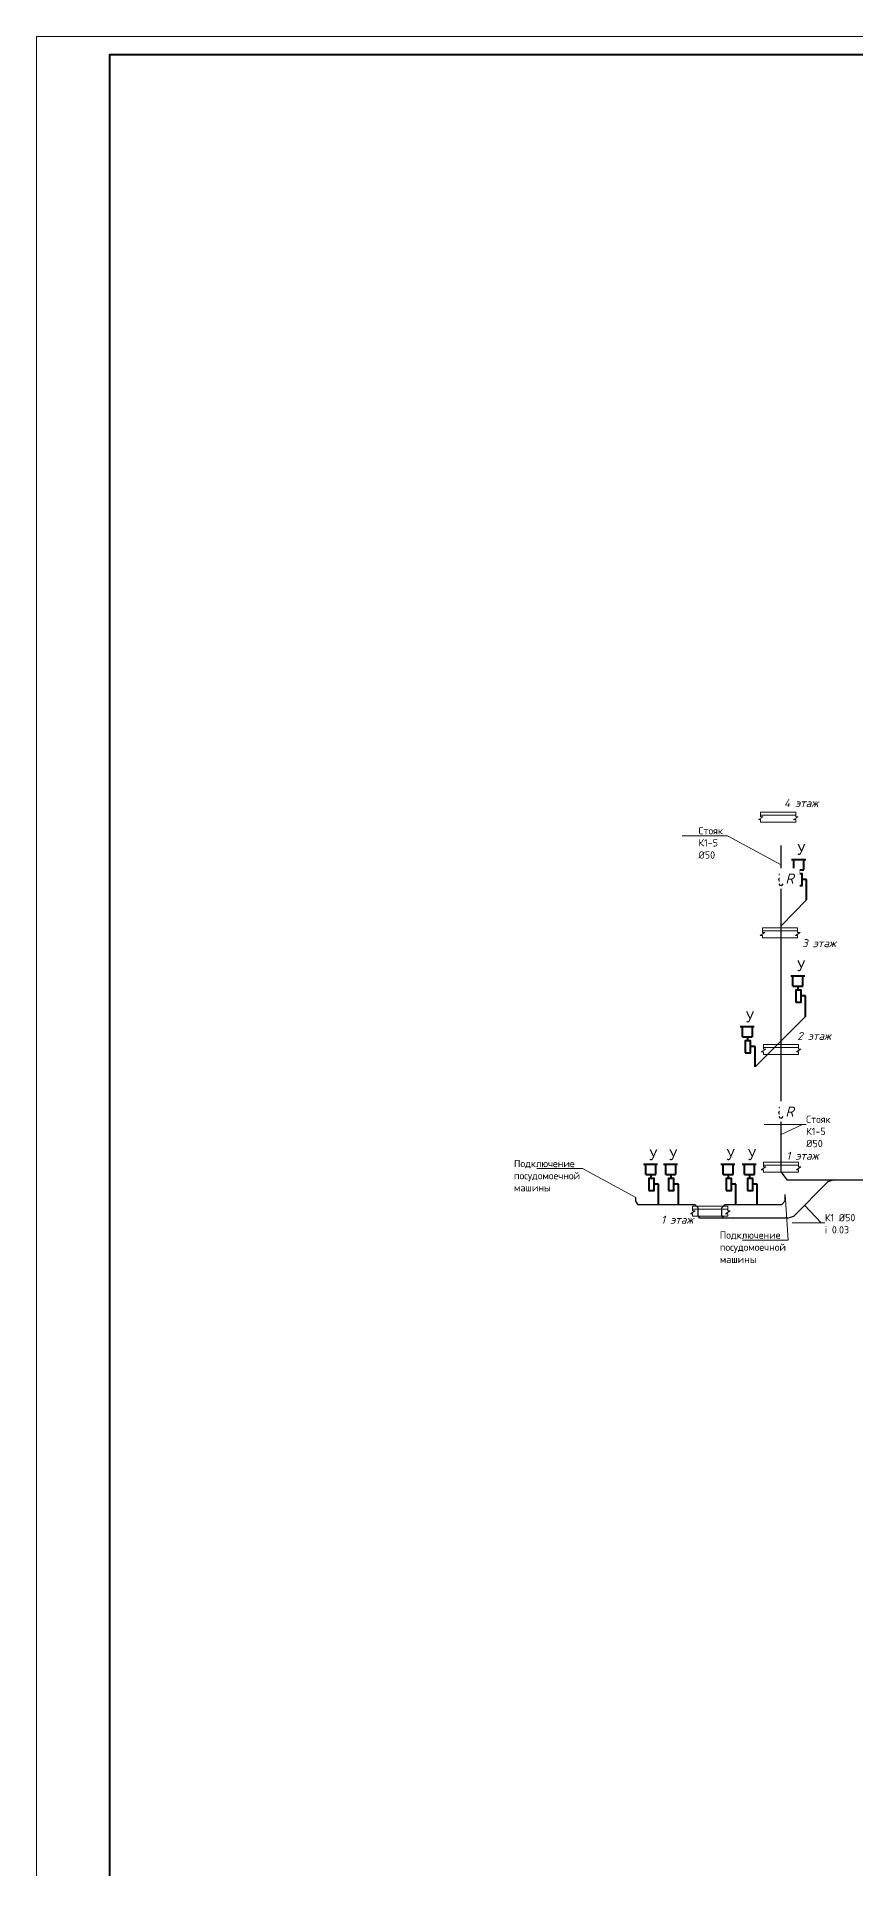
# Model space of a CAD drawing. Header units: millimetres. Extents: x -10178924 to 11692288, y -947381 to 58396.
# Drawn here: x -172481 to -149975, y -91481 to -41120 of the extents above; entities that cross this region are included whole.
import ezdxf
from ezdxf import colors
from ezdxf.entities.mleader import LeaderData, LeaderLine
from ezdxf.math import Vec2, Vec3

# ---------------------------------------------------------------- set-up
doc = ezdxf.new("R2010")
doc.units = ezdxf.units.MM
for name, color, linetype, lineweight in [('!К1', 32, 'Continuous', 30), ('_0', 7, 'Continuous', 25), ('_канализация', 7, 'Continuous', 70), ('Выноски ВК', 7, 'Continuous', 0), ('К1ку', 244, 'Continuous', 35), ('Перекрытие ВК', 7, 'Continuous', 20)]:
    doc.layers.add(name, color=color, linetype=linetype, lineweight=lineweight)
doc.layers.add('_надписи_вода', color=7, linetype='Continuous')
doc.layers.add('PDF _Ramka', color=7, linetype='Continuous')
doc.styles.add('PDF ISOCPEUR', font='isocpeur.ttf')
doc.styles.add('STANDART2', font='arial.ttf')
doc.styles.add('ОЛЬГА', font='isocpeui.ttf', dxfattribs={"height": 280})

# ---------------------------------------------------------------- blocks, each defined once
blk = doc.blocks.new('dj plocica')
at = {"lineweight": 13}
for p, q in [((35.4, 0), (-35.4, 0)), ((-35.4, -9.2), (-35.4, 0)), ((35.4, -9.2), (35.4, 0)), ((-30.5, -9.2), (-39.8, -15.1)), ((-39.8, -15.1), (-35.4, -15.1)), ((-35.4, -5.8), (35.3, -5.8)), ((-35.4, -9.2), (-30.5, -9.2)), ((-35.4, -15.1), (-35.4, -20)), ((35.4, -20), (-35.4, -20)), ((40.2, -9.2), (30.9, -15.1)), ((30.9, -15.1), (35.4, -15.1)), ((35.4, -9.2), (40.2, -9.2)), ((35.4, -15.1), (35.4, -20))]:
    blk.add_line(p, q, dxfattribs=at)
blk = doc.blocks.new('_None')
blk = doc.blocks.new('Рамка')
at = {"layer": 'PDF _Ramka', "lineweight": 20}
blk.add_lwpolyline([(100287, -596749), (100287, -512657), (-18603, -512657), (-18603, -596749)], close=True, dxfattribs=at)
at = {"layer": 'PDF _Ramka', "lineweight": 40}
blk.add_lwpolyline([(99787, -513153), (-16604, -513153), (-16604, -596246), (99787, -596246)], close=True, dxfattribs=at)

msp = doc.modelspace()

# ---------------------------------------------------------------- linework, layer by layer
at = {"layer": '!К1'}
for p, q in [((-152018.2, -65566.4, 840), (-151318.7, -64853.6)), ((-152018.1, -68728.6, 840), (-151344.3, -68057, 1680)), ((-152018.1, -68728.6, 840), (-152733.2, -69445.9, 1680)), ((-151860.3, -72551.4, 840), (-148841.5, -72551.4, 840))]:
    msp.add_line(p, q, dxfattribs=at)
at = {"layer": '!К1', "elevation": 840}
for points in [[(-152018.2, -65898.4), (-152018.2, -63358)], [(-152018.1, -69101.9), (-152018.1, -65898.4)], [(-152018.1, -72339.6), (-152018.1, -69101.9)], [(-152018.2, -72339.6), (-151860.3, -72551.4)], [(-150556.7, -72551.7), (-150731.4, -72610.5), (-151678.9, -73558), (-151818.7, -73605.7), (-154247.3, -73605.7)], [(-151999.9, -73232.7), (-151899.6, -73132.3), (-151899.6, -72950.4)], [(-155943.6, -73234.4), (-156013.4, -73140.2), (-156013.4, -73039.7)], [(-154247.3, -73605.7), (-154299.1, -73536.3), (-154299.1, -73320.2), (-154381.2, -73234.4), (-155943.6, -73234.4)], [(-153587.2, -73603.9), (-153644.4, -73534.5), (-153644.4, -73318.4), (-153562.4, -73232.7), (-151999.9, -73232.7)]]:
    msp.add_lwpolyline(points, dxfattribs=at)
at = {"layer": '!К1'}
for centre in [(-152018.2, -64296.6, 840), (-152018.1, -70703.7, 840)]:
    msp.add_circle(centre, 56.6, dxfattribs=at)
for centre in [(-152018.2, -64128.7, 840), (-152018.1, -70535.9, 840)]:
    msp.add_arc(centre, 57.1, 191.71386, 348.28614, dxfattribs=at)
at = {"layer": 'К1ку', "color": 3, "lineweight": 40}
for p, q in [((-151726.8, -63742.8), (-151340.5, -63742.8)), ((-151666.8, -64022.5), (-151666.8, -63749.5)), ((-151390.4, -64022.5), (-151390.4, -63749.5)), ((-151666.8, -64025.6), (-151393.8, -64025.6)), ((-151517.3, -64141.1), (-151517.3, -64036.5)), ((-151318.7, -64291.8), (-151432.3, -64291.8)), ((-151318.7, -64853.6), (-151318.7, -64291.8)), ((-151752, -66946.4), (-151365.8, -66946.4)), ((-151692.1, -67226.1), (-151692.1, -66953.1)), ((-151415.7, -67226.1), (-151415.7, -66953.1)), ((-151692.1, -67229.1), (-151419.1, -67229.1)), ((-151542.6, -67344.7), (-151542.6, -67240.1)), ((-151344, -67495.4), (-151457.6, -67495.4)), ((-151344, -68057.2), (-151344, -67495.4)), ((-153141, -68335.3), (-152754.7, -68335.3)), ((-153081, -68615), (-153081, -68342)), ((-152804.6, -68615), (-152804.6, -68342)), ((-153081, -68618.1), (-152808, -68618.1)), ((-152931.5, -68733.6), (-152931.5, -68629)), ((-152732.9, -68884.3), (-152846.5, -68884.3)), ((-152732.9, -69446.1), (-152732.9, -68884.3)), ((-155796.3, -72123.8, -840), (-155410.1, -72123.8, -840)), ((-155736.4, -72406.6, -840), (-155463.3, -72406.6, -840)), ((-155736.3, -72403.5, -840), (-155736.3, -72130.5, -840)), ((-155586.8, -72522.1, -840), (-155586.8, -72417.6, -840)), ((-155460, -72403.5, -840), (-155460, -72130.5, -840)), ((-155248.8, -72123.8, -840), (-154862.5, -72123.8, -840)), ((-155188.8, -72403.5, -840), (-155188.8, -72130.5, -840)), ((-155188.8, -72406.6, -840), (-154915.8, -72406.6, -840)), ((-155039.3, -72522.1, -840), (-155039.3, -72417.6, -840)), ((-154912.4, -72403.5, -840), (-154912.4, -72130.5, -840)), ((-153670.3, -72122.1, -840), (-153284.1, -72122.1, -840)), ((-153610.4, -72404.8, -840), (-153337.3, -72404.8, -840)), ((-153610.3, -72401.8, -840), (-153610.3, -72128.7, -840)), ((-153460.8, -72520.3, -840), (-153460.8, -72415.8, -840)), ((-153334, -72401.8, -840), (-153334, -72128.7, -840)), ((-153083.3, -72122.1, -840), (-152697.1, -72122.1, -840)), ((-153023.4, -72404.8, -840), (-152750.3, -72404.8, -840)), ((-153023.3, -72401.8, -840), (-153023.3, -72128.7, -840)), ((-152873.8, -72520.3, -840), (-152873.8, -72415.8, -840)), ((-152747, -72401.8, -840), (-152747, -72128.7, -840)), ((-155388.3, -72672.8, -840), (-155501.8, -72672.8, -840)), ((-155388.3, -73234.6, -840), (-155388.3, -72672.8, -840)), ((-154840.7, -72672.8, -840), (-154954.3, -72672.8, -840)), ((-154840.7, -73234.6, -840), (-154840.7, -72672.8, -840)), ((-153262.3, -72671, -840), (-153375.8, -72671, -840)), ((-153262.3, -73232.8, -840), (-153262.3, -72671, -840)), ((-152675.3, -72671, -840), (-152788.8, -72671, -840)), ((-152675.3, -73232.8, -840), (-152675.3, -72671, -840))]:
    msp.add_line(p, q, dxfattribs=at)
for points in [[(-151584.9, -64462.6), (-151438.3, -64462.6), (-151438.3, -64135.1), (-151584.9, -64135.1)], [(-151610.2, -67666.2), (-151463.6, -67666.2), (-151463.6, -67338.7), (-151610.2, -67338.7)], [(-152999.1, -69055.1), (-152852.5, -69055.1), (-152852.5, -68727.6), (-152999.1, -68727.6)]]:
    msp.add_lwpolyline(points, close=True, dxfattribs=at)
at = {"layer": 'К1ку', "color": 3, "lineweight": 40, "elevation": -840}
for points in [[(-155654.5, -72843.6), (-155507.9, -72843.6), (-155507.9, -72516.1), (-155654.5, -72516.1)], [(-155106.9, -72843.6), (-154960.4, -72843.6), (-154960.4, -72516.1), (-155106.9, -72516.1)], [(-153528.5, -72841.8), (-153381.9, -72841.8), (-153381.9, -72514.3), (-153528.5, -72514.3)], [(-152941.5, -72841.8), (-152794.9, -72841.8), (-152794.9, -72514.3), (-152941.5, -72514.3)]]:
    msp.add_lwpolyline(points, close=True, dxfattribs=at)

# ---------------------------------------------------------------- block references
at = {"layer": 'Перекрытие ВК', "ltscale": 10, "xscale": 13.65, "yscale": 13.65, "zscale": 13.65}
for p in [(-152095.4, -62441.7, 840), (-152044, -65625.4, 840), (-152018.1, -68828.9, 840), (-152018.2, -72066.6, 840), (-153964.2, -73276.6, 840)]:
    msp.add_blockref('dj plocica', p, dxfattribs=at)

# ---------------------------------------------------------------- texts
at = {"layer": '_надписи_вода', "char_height": 220, "width": 1580.673, "attachment_point": 2, "rotation": 360, "line_spacing_factor": 0.8, "style": 'ОЛЬГА'}
for s, insert in [('4 этаж', (-151467.7, -62081.1, 840)), ('3 этаж', (-150978.2, -65934.6, 840)), ('2 этаж', (-151110.5, -68484.7, 840)), ('1 этаж', (-151431.3, -71778.8, 840)), ('1 этаж', (-154873.7, -73537.4, 840))]:
    msp.add_mtext(s, dxfattribs=dict(at, insert=insert))
at = {"layer": 'К1ку', "color": 0, "style": 'STANDART2', "width": 0.85}
for p in [(-151577.5, -63615.7), (-151582.7, -66813.1), (-152990.6, -68221.1), (-155646, -72009.6, -840), (-155098.4, -72009.6, -840), (-153520, -72007.8, -840), (-152933, -72007.8, -840)]:
    msp.add_text('У', height=300, dxfattribs=at).set_placement(p)

# ---------------------------------------------------------------- leaders
at = {"layer": 'Выноски ВК', "ltscale": 50}
ml = msp.add_multileader_mtext('Standard', dxfattribs=at)
ml.set_content('Подключение посудомоечной машины', color=256, style='PDF ISOCPEUR')
ml.set_leader_properties(color=256, linetype='ByLayer', lineweight=-1)
ml.set_arrow_properties(name='NONE')
ml.build(insert=Vec2(0, 0))
ml.multileader.update_dxf_attribs({"text_left_attachment_type": 6, "text_right_attachment_type": 6, "dogleg_length": 100, "arrow_head_size": 300})
ctx = ml.context
ctx.base_point, ctx.char_height, ctx.arrow_head_size, ctx.landing_gap_size, ctx.plane_origin = Vec3(-159359.4, -72243.4, 840), 200, 300, 0, Vec3(-163156.6, -66192.5, 840)
ctx.left_attachment, ctx.right_attachment = 6, 6
notes = []
notes.append((ctx, [(1, (1, 1, 0), (-157479.4, -72243.4, 840), (-1, 0), 100, [(1, [(-156012.1, -73039.1, 840)], 0, [])])]))
ctx.mtext.insert, ctx.mtext.width, ctx.mtext.flow_direction = Vec3(-159359.4, -72003.4, 840), 1142.128, 5
ml = msp.add_multileader_mtext('Standard', dxfattribs=at)
ml.set_content('Подключение посудомоечной машины', color=256, style='PDF ISOCPEUR')
ml.set_leader_properties(color=256, linetype='ByLayer', lineweight=-1)
ml.set_arrow_properties(name='NONE')
ml.build(insert=Vec2(0, 0))
ml.multileader.update_dxf_attribs({"text_left_attachment_type": 6, "text_right_attachment_type": 6, "dogleg_length": 100, "arrow_head_size": 300})
ctx = ml.context
ctx.base_point, ctx.char_height, ctx.arrow_head_size, ctx.landing_gap_size, ctx.plane_origin = Vec3(-153700.9, -74210.4, 840), 200, 300, 0, Vec3(-153652.6, -67632.1, 840)
ctx.left_attachment, ctx.right_attachment = 6, 6
notes.append((ctx, [(1, (1, 1, 0), (-151820.9, -74210.4, 840), (-1, 0), 100, [(1, [(-151899.6, -72950.4, 840)], 0, [])])]))
ctx.mtext.insert, ctx.mtext.width, ctx.mtext.flow_direction = Vec3(-153700.9, -73970.4, 840), 1142.128, 5
ml = msp.add_multileader_mtext('Standard', dxfattribs=at)
ml.set_content('К1 %%C50\\Pi 0.03', color=256, style='PDF ISOCPEUR')
ml.set_leader_properties(color=256, linetype='ByLayer', lineweight=-1)
ml.set_arrow_properties(name='NONE')
ml.build(insert=Vec2(0, 0))
ml.multileader.update_dxf_attribs({"text_left_attachment_type": 6, "text_right_attachment_type": 6, "dogleg_length": 100, "arrow_head_size": 300})
ctx = ml.context
ctx.base_point, ctx.char_height, ctx.arrow_head_size, ctx.landing_gap_size, ctx.plane_origin = Vec3(-150811.6, -73730.9, 840), 200, 300, 0, Vec3(-158613.7, -69536.3, 840)
ctx.left_attachment, ctx.right_attachment = 6, 6
notes.append((ctx, [(0, (1, 1, 0), (-150911.6, -73730.9, 840), (1, 0), 100, [(1, [(-151369.4, -73248.5, 840)], 0, [])])]))
ctx.mtext.insert, ctx.mtext.flow_direction = Vec3(-150811.6, -73490.9, 840), 5
for ctx, leaders in notes:
    for number, flags, end, landing, length, lines in leaders:
        leader = LeaderData()
        leader.index, (leader.has_last_leader_line, leader.has_dogleg_vector, leader.attachment_direction) = number, flags
        leader.last_leader_point, leader.dogleg_vector, leader.dogleg_length = Vec3(end), Vec3(landing), length
        for number, points, colour, breaks in lines:
            line = LeaderLine()
            line.index, line.vertices, line.color, line.breaks = number, Vec3.list(points), colors.encode_raw_color(colour), breaks
            leader.lines.append(line)
        ctx.leaders.append(leader)

# ---------------------------------------------------------------- next in the draw order: texts
at = {"layer": '_канализация', "lineweight": 25, "ltscale": 100, "char_height": 280, "width": 271.854, "attachment_point": 2, "style": 'ОЛЬГА', "bg_fill": 2}
for insert in [(-151782.5, -64128.8, 840), (-151782.4, -70536, 840)]:
    msp.add_mtext('R', dxfattribs=dict(at, insert=insert))

# ---------------------------------------------------------------- next in the draw order: linework, layer by layer
at = {"layer": '!К1'}
for centre in [(-152018.2, -64404.1, 840), (-152018.1, -70798.3, 840)]:
    msp.add_arc(centre, 57.1, 191.71386, 348.28614, dxfattribs=at)

# ---------------------------------------------------------------- next in the draw order: block references
at = {"layer": '_0'}
msp.add_blockref('Рамка', (-153878.2, 471536.2), dxfattribs=at)

# ---------------------------------------------------------------- next in the draw order: leaders
at = {"layer": 'Выноски ВК', "ltscale": 50}
ml = msp.add_multileader_mtext('Standard', dxfattribs=at)
ml.set_content('Стояк К1-5 ^J%%C50', color=256, style='PDF ISOCPEUR')
ml.set_leader_properties(color=256, linetype='ByLayer', lineweight=-1)
ml.set_arrow_properties(name='NONE')
ml.build(insert=Vec2(0, 0))
ml.multileader.update_dxf_attribs({"text_left_attachment_type": 6, "text_right_attachment_type": 6, "dogleg_length": 100, "arrow_head_size": 300})
ctx = ml.context
ctx.base_point, ctx.char_height, ctx.arrow_head_size, ctx.landing_gap_size, ctx.plane_origin = Vec3(-154285.6, -63093.2, 840), 200, 300, 0, Vec3(-159162.8, -57042.3, 840)
ctx.left_attachment, ctx.right_attachment = 6, 6
notes = []
notes.append((ctx, [(1, (1, 1, 0), (-153485.6, -63093.2, 840), (-1, 0), 100, [(1, [(-152018.2, -63888.8, 840)], 0, [])])]))
ctx.mtext.insert, ctx.mtext.width, ctx.mtext.flow_direction = Vec3(-154285.6, -62853.2, 840), 1142.128, 5
ml = msp.add_multileader_mtext('Standard', dxfattribs=at)
ml.set_content('Стояк К1-5 ^J%%C50', color=256, style='PDF ISOCPEUR')
ml.set_leader_properties(color=256, linetype='ByLayer', lineweight=-1)
ml.set_arrow_properties(name='NONE')
ml.build(insert=Vec2(0, 0))
ml.multileader.update_dxf_attribs({"text_left_attachment_type": 6, "text_right_attachment_type": 6, "dogleg_length": 100, "arrow_head_size": 300})
ctx = ml.context
ctx.base_point, ctx.char_height, ctx.arrow_head_size, ctx.landing_gap_size, ctx.plane_origin = Vec3(-151326.5, -71026.4, 840), 200, 300, 0, Vec3(-159162.7, -64462.5, 840)
ctx.left_attachment, ctx.right_attachment = 6, 6
notes.append((ctx, [(0, (1, 1, 0), (-151426.5, -71026.4, 840), (1, 0), 100, [(1, [(-152018.1, -71309, 840)], 0, [])])]))
ctx.mtext.insert, ctx.mtext.width, ctx.mtext.flow_direction = Vec3(-151326.5, -70786.4, 840), 1142.128, 5
for ctx, leaders in notes:
    for number, flags, end, landing, length, lines in leaders:
        leader = LeaderData()
        leader.index, (leader.has_last_leader_line, leader.has_dogleg_vector, leader.attachment_direction) = number, flags
        leader.last_leader_point, leader.dogleg_vector, leader.dogleg_length = Vec3(end), Vec3(landing), length
        for number, points, colour, breaks in lines:
            line = LeaderLine()
            line.index, line.vertices, line.color, line.breaks = number, Vec3.list(points), colors.encode_raw_color(colour), breaks
            leader.lines.append(line)
        ctx.leaders.append(leader)

doc.saveas('drawing.dxf')
